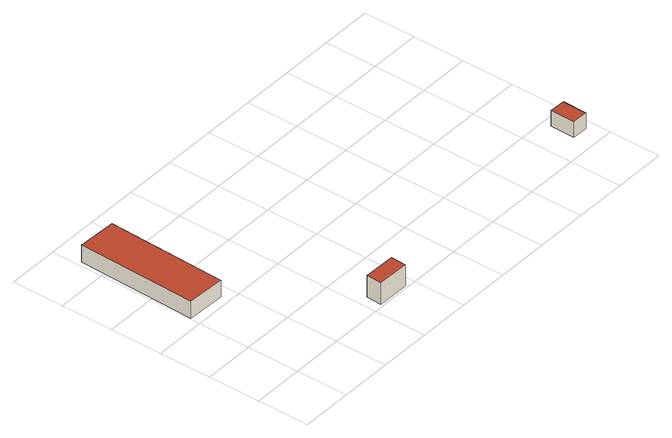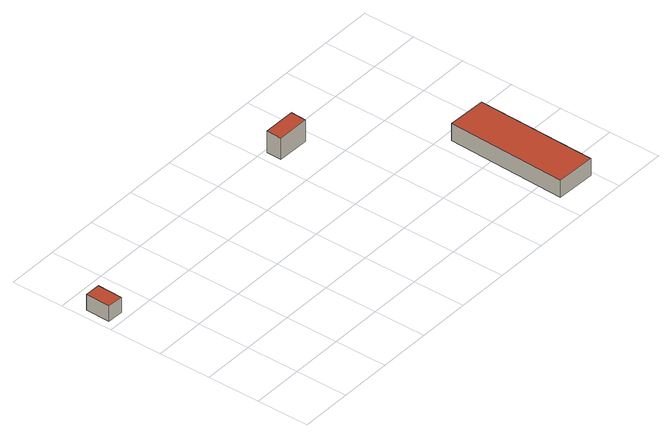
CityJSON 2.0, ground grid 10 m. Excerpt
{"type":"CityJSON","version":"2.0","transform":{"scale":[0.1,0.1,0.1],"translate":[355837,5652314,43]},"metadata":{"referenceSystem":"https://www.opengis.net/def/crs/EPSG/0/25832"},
"CityObjects":{
"building1":{"type":"Building","attributes":{"Geometrietyp2DReferenz":"3000","Gemeindeschluessel":"05315000","function":"31001_2020","roofType":"1000","measuredHeight":3.38,"storeysAboveGround":1},"geometry":[{"type":"Solid","lod":"2","boundaries":[[[[0,1,2,3]],[[4,5,1,0]],[[6,7,5,4]],[[3,2,7,6]],[[4,0,3,6]],[[1,5,7,2]]]],"semantics":{"surfaces":[{"type":"WallSurface"},{"type":"RoofSurface"},{"type":"GroundSurface"}],"values":[[0,0,0,0,1,2]]}}]},
"building2":{"type":"Building","attributes":{"Geometrietyp2DReferenz":"3000","Gemeindeschluessel":"05315000","function":"31001_2420","roofType":"1000","measuredHeight":4.32,"storeysAboveGround":1},"geometry":[{"type":"Solid","lod":"2","boundaries":[[[[8,9,10,11]],[[12,13,9,8]],[[14,15,13,12]],[[11,10,15,14]],[[12,8,11,14]],[[9,13,15,10]]]],"semantics":{"surfaces":[{"type":"WallSurface"},{"type":"RoofSurface"},{"type":"GroundSurface"}],"values":[[0,0,0,0,1,2]]}}]},
"building3":{"type":"Building","attributes":{"Geometrietyp2DReferenz":"3000","Gemeindeschluessel":"05315000","function":"31001_2420","roofType":"1000","measuredHeight":3.05,"storeysAboveGround":1},"geometry":[{"type":"Solid","lod":"2","boundaries":[[[[16,17,18,19]],[[20,21,17,16]],[[22,23,21,20]],[[19,18,23,22]],[[20,16,19,22]],[[17,21,23,18]]]],"semantics":{"surfaces":[{"type":"WallSurface"},{"type":"RoofSurface"},{"type":"GroundSurface"}],"values":[[0,0,0,0,1,2]]}}]}
},
"vertices":[
[83,445,40],[83,445,6],[8,448,6],[8,448,40],[75,216,40],[75,216,6],[1,219,40],[1,219,6],
[283,34,48],[283,34,5],[221,35,5],[221,35,48],[282,4,48],[282,4,5],[220,5,48],[220,5,5],
[785,83,36],[785,83,5],[755,84,5],[755,84,36],[784,36,36],[784,36,5],[754,36,36],[754,36,5]
]}
